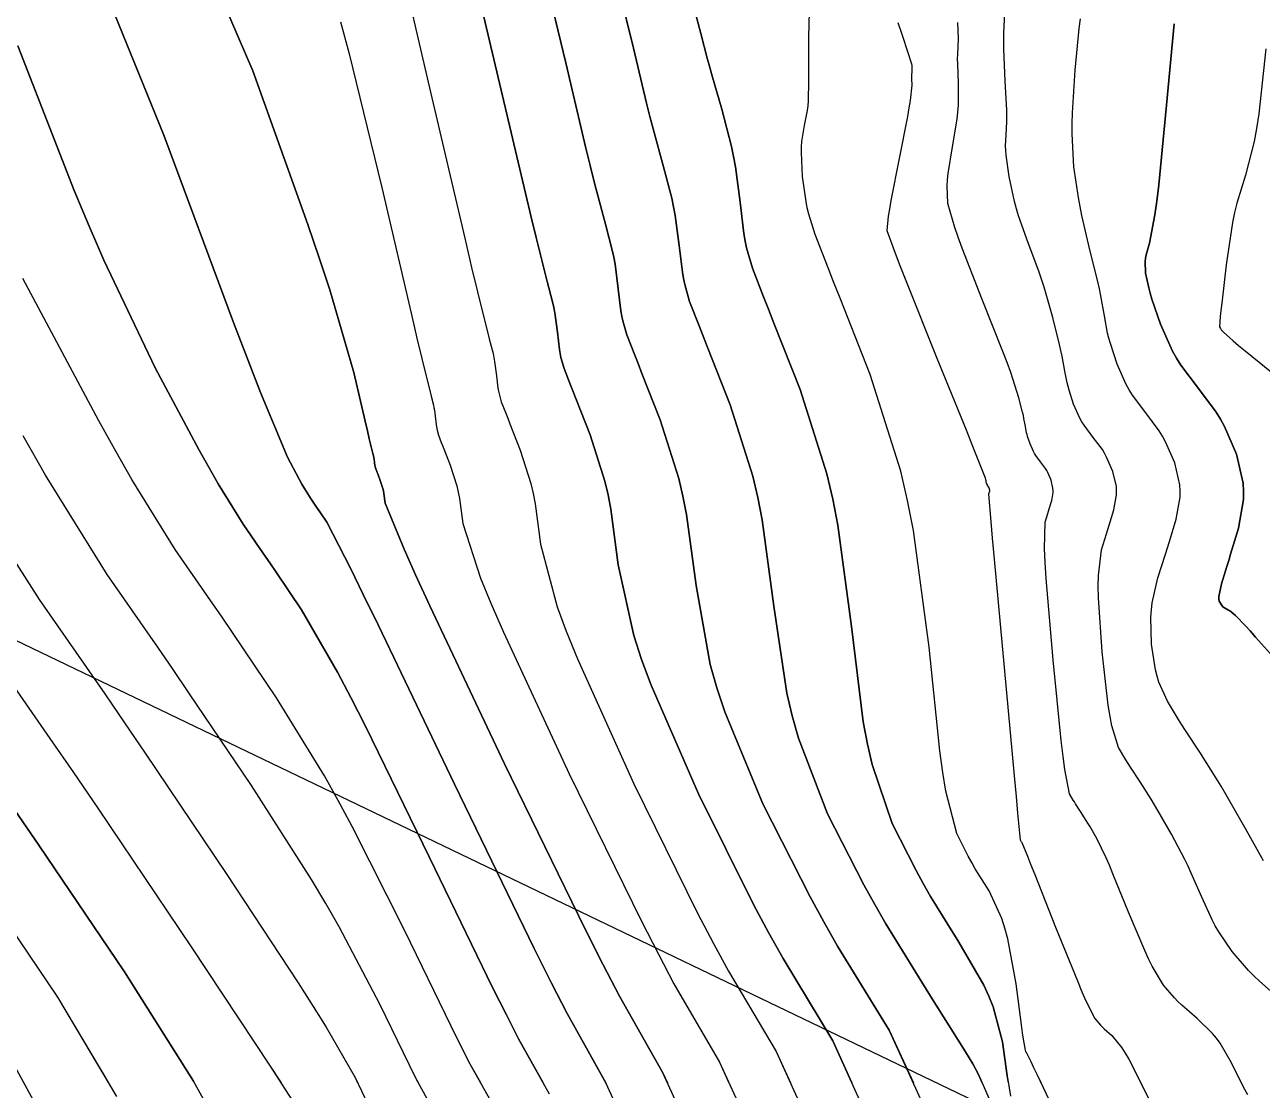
# Model space of a CAD drawing. Header units: metres. Extents: x 837476 to 838477, y 1189012 to 1191014.
# Drawn here: x 838010.34 to 838048.76, y 1189221.36 to 1189254.44 of the extents above; entities that cross this region are included whole.
import ezdxf

# ---------------------------------------------------------------- set-up
doc = ezdxf.new("R2010")
doc.units = ezdxf.units.M
doc.header["$LTSCALE"] = 0.3
for name, color, linetype in [('CORREDORVIA', 94, 'Continuous'), ('COTAS 10', 1, 'Continuous'), ('COTAS INT', 252, 'Continuous')]:
    doc.layers.add(name, color=color, linetype=linetype)

msp = doc.modelspace()

# ---------------------------------------------------------------- linework, layer by layer
at = {"layer": 'CORREDORVIA'}
msp.add_lwpolyline([(837910.676, 1191000.965), (838246.889, 1191005.3), (838347.391, 1190870.925), (838423.516, 1190628.699), (838450.215, 1190473.685), (838321.32, 1190375.615), (838242.09, 1190297.633), (838236.889, 1190068.622), (838166.593, 1189160.17), (837860.483, 1189307.124), (837593.191, 1189234.399), (837744.487, 1189686.609), (837700.859, 1189887.9), (837671.347, 1190075.087), (837676.273, 1190181.696), (837885.383, 1190229.429), (837983.184, 1190344.12), (837817.554, 1190502.187), (837798.033, 1190660.17), (837963.574, 1190795.982)], close=True, dxfattribs=at)
at = {"layer": 'COTAS 10'}
for points in [[(838028.979, 1189220.282), (838028.389, 1189221.573), (838027.177, 1189223.747), (838026.698, 1189224.682), (838026.156, 1189225.761), (838023.681, 1189230.862), (838021.319, 1189235.787), (838020.849, 1189236.756), (838020.459, 1189237.553), (838019.715, 1189239.004), (838019.505, 1189239.317), (838019.451, 1189239.395), (838019.4, 1189239.471), (838019.229, 1189239.715), (838019.022, 1189240.05), (838018.946, 1189240.182), (838018.863, 1189240.332), (838018.5, 1189241.014), (838017.658, 1189243.03), (838017.274, 1189244.021), (838016.824, 1189245.199), (838014.652, 1189251.014), (838012.22, 1189257.008)], [(838012.22, 1189257.008), (838014.652, 1189251.014), (838016.824, 1189245.199), (838017.274, 1189244.021), (838017.658, 1189243.03), (838018.5, 1189241.014), (838018.863, 1189240.332), (838018.946, 1189240.182), (838019.022, 1189240.05), (838019.229, 1189239.715), (838019.4, 1189239.471), (838019.451, 1189239.395), (838019.505, 1189239.317), (838019.715, 1189239.004), (838020.459, 1189237.553), (838020.849, 1189236.756), (838021.319, 1189235.787), (838023.681, 1189230.862), (838026.156, 1189225.761), (838026.698, 1189224.682), (838027.177, 1189223.747), (838028.38, 1189221.589)], [(838038.391, 1189220.577), (838037.183, 1189223.222), (838035.578, 1189225.836), (838035.149, 1189226.592), (838034.727, 1189227.362), (838033.258, 1189230.258), (838032.073, 1189233.115), (838031.829, 1189233.86), (838031.623, 1189234.585), (838031.182, 1189237.036), (838030.889, 1189239.237), (838030.775, 1189239.803), (838030.648, 1189240.351), (838030.069, 1189242.177), (838029.502, 1189243.618), (838029.382, 1189243.924), (838029.278, 1189244.19), (838029.033, 1189244.813), (838028.908, 1189245.251), (838028.878, 1189245.4), (838028.85, 1189245.561), (838028.768, 1189246.242), (838028.666, 1189247.012), (838028.626, 1189247.23), (838028.58, 1189247.449), (838028.37, 1189248.256), (838028.032, 1189249.523), (838027.905, 1189250.032), (838027.764, 1189250.609), (838027.136, 1189253.267), (838026.491, 1189255.967)], [(838026.491, 1189255.967), (838027.136, 1189253.267), (838027.764, 1189250.609), (838027.905, 1189250.032), (838028.032, 1189249.523), (838028.37, 1189248.256), (838028.58, 1189247.449), (838028.626, 1189247.23), (838028.666, 1189247.012), (838028.768, 1189246.242), (838028.85, 1189245.561), (838028.878, 1189245.4), (838028.908, 1189245.251), (838029.033, 1189244.813), (838029.278, 1189244.19), (838029.382, 1189243.924), (838029.502, 1189243.618), (838030.069, 1189242.177), (838030.648, 1189240.351), (838030.775, 1189239.803), (838030.889, 1189239.237), (838031.182, 1189237.036), (838031.623, 1189234.585), (838031.829, 1189233.86), (838032.073, 1189233.115), (838033.258, 1189230.258), (838034.727, 1189227.362), (838035.149, 1189226.592), (838035.578, 1189225.836), (838037.183, 1189223.222), (838037.929, 1189221.589)], [(838048.314, 1189221.221), (838048.185, 1189221.461), (838047.806, 1189222.21), (838047.452, 1189222.821), (838047.339, 1189222.974), (838047.221, 1189223.121), (838046.74, 1189223.59), (838046.263, 1189224.008), (838046.146, 1189224.121), (838046.036, 1189224.233), (838045.694, 1189224.628), (838045.347, 1189225.212), (838045.234, 1189225.442), (838045.113, 1189225.702), (838044.614, 1189226.891), (838044.128, 1189228.084), (838044.016, 1189228.347), (838043.913, 1189228.581), (838043.622, 1189229.18), (838043.406, 1189229.558), (838043.35, 1189229.651), (838043.297, 1189229.74), (838043.12, 1189230.019), (838042.967, 1189230.254), (838042.929, 1189230.314), (838042.892, 1189230.373), (838042.773, 1189230.568), (838042.63, 1189231.317), (838042.578, 1189231.725), (838042.521, 1189232.219), (838042.27, 1189234.728), (838042.057, 1189237.254), (838042.024, 1189237.76), (838042.002, 1189238.181), (838042.017, 1189239.004), (838042.102, 1189239.273), (838042.125, 1189239.345), (838042.147, 1189239.417), (838042.224, 1189239.671), (838042.267, 1189239.919), (838042.268, 1189239.988), (838042.264, 1189240.057), (838042.207, 1189240.308), (838042.103, 1189240.547), (838042.069, 1189240.609), (838042.032, 1189240.67), (838041.88, 1189240.873), (838041.728, 1189241.075), (838041.691, 1189241.134), (838041.657, 1189241.195), (838041.553, 1189241.428), (838041.477, 1189241.659), (838041.461, 1189241.719), (838041.446, 1189241.777), (838041.41, 1189241.973), (838041.364, 1189242.222), (838041.344, 1189242.314), (838041.321, 1189242.415), (838041.209, 1189242.864), (838040.953, 1189243.643), (838040.839, 1189243.953), (838040.706, 1189244.303), (838040.07, 1189245.909), (838039.445, 1189247.505), (838039.319, 1189247.85), (838039.214, 1189248.153), (838039.004, 1189248.894), (838038.98, 1189249.448), (838038.992, 1189249.633), (838039.011, 1189249.831), (838039.147, 1189250.657), (838039.29, 1189251.516), (838039.313, 1189251.734), (838039.33, 1189251.944), (838039.332, 1189252.633), (838039.306, 1189253.23), (838039.305, 1189253.382), (838039.306, 1189253.528), (838039.333, 1189254.006), (838039.31, 1189254.515)], [(838048.12, 1189221.589), (838047.806, 1189222.21), (838047.452, 1189222.821), (838047.339, 1189222.974), (838047.221, 1189223.121), (838046.74, 1189223.59), (838046.263, 1189224.008), (838046.146, 1189224.121), (838046.036, 1189224.233), (838045.694, 1189224.628), (838045.347, 1189225.212), (838045.234, 1189225.442), (838045.113, 1189225.702), (838044.614, 1189226.891), (838044.128, 1189228.084), (838044.016, 1189228.347), (838043.913, 1189228.581), (838043.622, 1189229.18), (838043.406, 1189229.558), (838043.35, 1189229.651), (838043.297, 1189229.74), (838043.12, 1189230.019), (838042.967, 1189230.254), (838042.929, 1189230.314), (838042.892, 1189230.373), (838042.773, 1189230.568), (838042.63, 1189231.317), (838042.578, 1189231.725), (838042.521, 1189232.219), (838042.27, 1189234.728), (838042.057, 1189237.254), (838042.024, 1189237.76), (838042.002, 1189238.181), (838042.017, 1189239.004), (838042.102, 1189239.273), (838042.125, 1189239.345), (838042.147, 1189239.417), (838042.224, 1189239.671), (838042.267, 1189239.919), (838042.268, 1189239.988), (838042.264, 1189240.057), (838042.207, 1189240.308), (838042.103, 1189240.547), (838042.069, 1189240.609), (838042.032, 1189240.67), (838041.88, 1189240.873), (838041.728, 1189241.075), (838041.691, 1189241.134), (838041.657, 1189241.195), (838041.553, 1189241.428), (838041.477, 1189241.659), (838041.461, 1189241.719), (838041.446, 1189241.777), (838041.41, 1189241.973), (838041.364, 1189242.222), (838041.344, 1189242.314), (838041.321, 1189242.415), (838041.209, 1189242.864), (838040.953, 1189243.643), (838040.839, 1189243.953), (838040.706, 1189244.303), (838040.07, 1189245.909), (838039.445, 1189247.505), (838039.319, 1189247.85), (838039.214, 1189248.153), (838039.004, 1189248.894), (838038.98, 1189249.448), (838038.992, 1189249.633), (838039.011, 1189249.831), (838039.147, 1189250.657), (838039.29, 1189251.516), (838039.313, 1189251.734), (838039.33, 1189251.944), (838039.332, 1189252.633), (838039.306, 1189253.23), (838039.305, 1189253.382), (838039.306, 1189253.528), (838039.333, 1189254.006), (838039.31, 1189254.515)], [(838018.816, 1189220.791), (838018.437, 1189221.386), (838017.967, 1189222.111), (838015.516, 1189225.815), (838012.615, 1189230.119), (838011.862, 1189231.223), (838011.131, 1189232.288), (838008.671, 1189235.815)], [(838018.306, 1189221.589), (838017.967, 1189222.111), (838015.516, 1189225.815), (838012.615, 1189230.119), (838011.862, 1189231.223), (838011.131, 1189232.288), (838008.671, 1189235.815)]]:
    msp.add_lwpolyline(points, dxfattribs=at)
at = {"layer": 'COTAS INT'}
for points in [[(838030.861, 1189220.341), (838030.148, 1189221.903), (838028.802, 1189224.281), (838028.298, 1189225.253), (838027.737, 1189226.361), (838025.236, 1189231.497), (838022.92, 1189236.403), (838022.475, 1189237.367), (838022.117, 1189238.159), (838021.532, 1189239.594), (838021.492, 1189239.895), (838021.476, 1189239.973), (838021.459, 1189240.048), (838021.379, 1189240.298), (838021.302, 1189240.496), (838021.285, 1189240.538), (838021.271, 1189240.574), (838021.238, 1189240.659), (838021.22, 1189240.719), (838021.216, 1189240.74), (838021.212, 1189240.762), (838021.201, 1189240.855), (838021.187, 1189240.961), (838021.182, 1189240.991), (838021.175, 1189241.021), (838021.147, 1189241.131), (838021.035, 1189241.585), (838020.977, 1189241.832), (838020.906, 1189242.131), (838020.552, 1189243.647), (838019.808, 1189246.213), (838019.492, 1189247.174), (838019.128, 1189248.243), (838017.417, 1189253.009), (838015.344, 1189257.85)], [(838015.344, 1189257.85), (838017.417, 1189253.009), (838019.128, 1189248.243), (838019.492, 1189247.174), (838019.808, 1189246.213), (838020.552, 1189243.647), (838020.906, 1189242.131), (838020.977, 1189241.832), (838021.035, 1189241.585), (838021.147, 1189241.131), (838021.175, 1189241.021), (838021.182, 1189240.991), (838021.187, 1189240.961), (838021.201, 1189240.855), (838021.212, 1189240.762), (838021.216, 1189240.74), (838021.22, 1189240.719), (838021.238, 1189240.659), (838021.271, 1189240.574), (838021.285, 1189240.538), (838021.302, 1189240.496), (838021.379, 1189240.298), (838021.459, 1189240.048), (838021.476, 1189239.973), (838021.492, 1189239.895), (838021.532, 1189239.594), (838022.117, 1189238.159), (838022.475, 1189237.367), (838022.92, 1189236.403), (838025.236, 1189231.497), (838027.737, 1189226.361), (838028.298, 1189225.253), (838028.802, 1189224.281), (838030.148, 1189221.903), (838030.292, 1189221.589)], [(838021.887, 1189256.85), (838022.936, 1189252.356), (838023.999, 1189247.814), (838024.214, 1189246.907), (838024.395, 1189246.152), (838024.759, 1189244.694), (838024.878, 1189244.235), (838024.904, 1189244.11), (838024.927, 1189243.987), (838024.985, 1189243.548), (838025.031, 1189243.161), (838025.047, 1189243.07), (838025.064, 1189242.985), (838025.136, 1189242.736), (838025.274, 1189242.382), (838025.334, 1189242.231), (838025.402, 1189242.057), (838025.724, 1189241.237), (838026.053, 1189240.2), (838026.126, 1189239.888), (838026.19, 1189239.566), (838026.357, 1189238.315), (838026.87, 1189236.372), (838027.152, 1189235.613), (838027.496, 1189234.759), (838029.247, 1189230.878), (838031.232, 1189226.862), (838031.724, 1189225.923), (838032.19, 1189225.059), (838033.666, 1189222.563), (838034.626, 1189220.459)], [(838021.887, 1189256.85), (838022.936, 1189252.356), (838023.999, 1189247.814), (838024.214, 1189246.907), (838024.395, 1189246.152), (838024.759, 1189244.694), (838024.878, 1189244.235), (838024.904, 1189244.11), (838024.927, 1189243.987), (838024.985, 1189243.548), (838025.031, 1189243.161), (838025.047, 1189243.07), (838025.064, 1189242.985), (838025.136, 1189242.736), (838025.274, 1189242.382), (838025.334, 1189242.231), (838025.402, 1189242.057), (838025.724, 1189241.237), (838026.053, 1189240.2), (838026.126, 1189239.888), (838026.19, 1189239.566), (838026.357, 1189238.315), (838026.87, 1189236.372), (838027.152, 1189235.613), (838027.496, 1189234.759), (838029.247, 1189230.878), (838031.232, 1189226.862), (838031.724, 1189225.923), (838032.19, 1189225.059), (838033.666, 1189222.563), (838034.111, 1189221.589)], [(838036.508, 1189220.518), (838035.425, 1189222.892), (838033.884, 1189225.448), (838033.436, 1189226.258), (838032.979, 1189227.112), (838031.253, 1189230.568), (838029.785, 1189233.937), (838029.491, 1189234.737), (838029.246, 1189235.478), (838028.769, 1189237.676), (838028.54, 1189239.401), (838028.451, 1189239.846), (838028.35, 1189240.275), (838027.896, 1189241.707), (838027.452, 1189242.837), (838027.358, 1189243.077), (838027.276, 1189243.286), (838027.085, 1189243.775), (838026.986, 1189244.118), (838026.962, 1189244.235), (838026.941, 1189244.361), (838026.877, 1189244.895), (838026.797, 1189245.499), (838026.765, 1189245.67), (838026.729, 1189245.842), (838026.564, 1189246.475), (838026.213, 1189247.838), (838026.06, 1189248.469), (838025.882, 1189249.212), (838025.036, 1189252.812), (838024.189, 1189256.408)], [(838024.189, 1189256.408), (838025.036, 1189252.812), (838025.882, 1189249.212), (838026.06, 1189248.469), (838026.213, 1189247.838), (838026.564, 1189246.475), (838026.729, 1189245.842), (838026.765, 1189245.67), (838026.797, 1189245.499), (838026.877, 1189244.895), (838026.941, 1189244.361), (838026.962, 1189244.235), (838026.986, 1189244.118), (838027.085, 1189243.775), (838027.276, 1189243.286), (838027.358, 1189243.077), (838027.452, 1189242.837), (838027.896, 1189241.707), (838028.35, 1189240.275), (838028.451, 1189239.846), (838028.54, 1189239.401), (838028.769, 1189237.676), (838029.246, 1189235.478), (838029.491, 1189234.737), (838029.785, 1189233.937), (838031.253, 1189230.568), (838032.979, 1189227.112), (838033.436, 1189226.258), (838033.884, 1189225.448), (838035.425, 1189222.892), (838036.02, 1189221.589)], [(838028.792, 1189255.525), (838029.235, 1189253.722), (838029.647, 1189252.007), (838029.751, 1189251.595), (838029.851, 1189251.209), (838030.176, 1189250.038), (838030.431, 1189249.056), (838030.487, 1189248.79), (838030.536, 1189248.525), (838030.66, 1189247.588), (838030.76, 1189246.761), (838030.793, 1189246.565), (838030.829, 1189246.384), (838030.982, 1189245.851), (838031.279, 1189245.094), (838031.406, 1189244.771), (838031.552, 1189244.399), (838032.241, 1189242.646), (838032.945, 1189240.427), (838033.1, 1189239.761), (838033.238, 1189239.072), (838033.594, 1189236.397), (838033.999, 1189233.691), (838034.168, 1189232.983), (838034.361, 1189232.293), (838035.264, 1189229.949), (838036.393, 1189227.737), (838036.73, 1189227.13), (838037.076, 1189226.525), (838038.413, 1189224.361), (838039.553, 1189222.557), (838039.774, 1189222.179), (838039.956, 1189221.853), (838040.273, 1189221.117)], [(838040.07, 1189221.589), (838039.956, 1189221.853), (838039.774, 1189222.179), (838039.553, 1189222.557), (838038.413, 1189224.361), (838037.076, 1189226.525), (838036.73, 1189227.13), (838036.393, 1189227.737), (838035.264, 1189229.949), (838034.361, 1189232.293), (838034.168, 1189232.983), (838033.999, 1189233.691), (838033.594, 1189236.397), (838033.238, 1189239.072), (838033.1, 1189239.761), (838032.945, 1189240.427), (838032.241, 1189242.646), (838031.552, 1189244.399), (838031.406, 1189244.771), (838031.279, 1189245.094), (838030.982, 1189245.851), (838030.829, 1189246.384), (838030.793, 1189246.565), (838030.76, 1189246.761), (838030.66, 1189247.588), (838030.536, 1189248.525), (838030.487, 1189248.79), (838030.431, 1189249.056), (838030.176, 1189250.038), (838029.851, 1189251.209), (838029.751, 1189251.595), (838029.647, 1189252.007), (838029.235, 1189253.722), (838028.792, 1189255.525)], [(838042.346, 1189220.645), (838041.781, 1189221.83), (838041.672, 1189222.057), (838041.585, 1189222.239), (838041.443, 1189222.531), (838041.438, 1189222.535), (838041.436, 1189222.537), (838041.433, 1189222.541), (838041.427, 1189222.552), (838041.424, 1189222.558), (838041.421, 1189222.566), (838041.407, 1189222.601), (838041.352, 1189222.944), (838041.323, 1189223.145), (838041.289, 1189223.392), (838041.117, 1189224.666), (838040.861, 1189226.066), (838040.773, 1189226.392), (838040.679, 1189226.691), (838040.278, 1189227.549), (838039.852, 1189228.239), (838039.742, 1189228.431), (838039.635, 1189228.625), (838039.275, 1189229.33), (838038.938, 1189230.649), (838038.845, 1189231.23), (838038.752, 1189231.904), (838038.419, 1189235.118), (838037.937, 1189238.743), (838037.75, 1189239.676), (838037.539, 1189240.579), (838036.586, 1189243.585), (838035.652, 1189245.96), (838035.454, 1189246.464), (838035.282, 1189246.901), (838034.88, 1189247.928), (838034.68, 1189248.566), (838034.636, 1189248.759), (838034.596, 1189248.959), (838034.492, 1189249.736), (838034.457, 1189250.479), (838034.461, 1189250.657), (838034.471, 1189250.822), (838034.554, 1189251.317), (838034.647, 1189251.782), (838034.664, 1189251.928), (838034.676, 1189252.082), (838034.685, 1189252.703), (838034.679, 1189253.502), (838034.681, 1189253.769), (838034.685, 1189254.056), (838034.714, 1189255.256)], [(838041.896, 1189221.589), (838041.781, 1189221.83), (838041.672, 1189222.057), (838041.585, 1189222.239), (838041.443, 1189222.531), (838041.438, 1189222.535), (838041.436, 1189222.537), (838041.433, 1189222.541), (838041.427, 1189222.552), (838041.424, 1189222.558), (838041.421, 1189222.566), (838041.407, 1189222.601), (838041.352, 1189222.944), (838041.323, 1189223.145), (838041.289, 1189223.392), (838041.117, 1189224.666), (838040.861, 1189226.066), (838040.773, 1189226.392), (838040.679, 1189226.691), (838040.278, 1189227.549), (838039.852, 1189228.239), (838039.742, 1189228.431), (838039.635, 1189228.625), (838039.275, 1189229.33), (838038.938, 1189230.649), (838038.845, 1189231.23), (838038.752, 1189231.904), (838038.419, 1189235.118), (838037.937, 1189238.743), (838037.75, 1189239.676), (838037.539, 1189240.579), (838036.586, 1189243.585), (838035.652, 1189245.96), (838035.454, 1189246.464), (838035.282, 1189246.901), (838034.88, 1189247.928), (838034.68, 1189248.566), (838034.636, 1189248.759), (838034.596, 1189248.959), (838034.492, 1189249.736), (838034.457, 1189250.479), (838034.461, 1189250.657), (838034.471, 1189250.822), (838034.554, 1189251.317), (838034.647, 1189251.782), (838034.664, 1189251.928), (838034.676, 1189252.082), (838034.685, 1189252.703), (838034.679, 1189253.502), (838034.681, 1189253.769), (838034.685, 1189254.056), (838034.714, 1189255.256)], [(838031.108, 1189255.037), (838031.335, 1189254.177), (838031.529, 1189253.405), (838031.597, 1189253.157), (838031.67, 1189252.894), (838031.982, 1189251.819), (838032.282, 1189250.664), (838032.348, 1189250.35), (838032.406, 1189250.038), (838032.552, 1189248.935), (838032.669, 1189247.961), (838032.708, 1189247.73), (838032.751, 1189247.517), (838032.931, 1189246.89), (838033.281, 1189245.998), (838033.43, 1189245.617), (838033.602, 1189245.179), (838034.414, 1189243.116), (838035.242, 1189240.503), (838035.425, 1189239.718), (838035.587, 1189238.907), (838036.007, 1189235.757), (838036.376, 1189232.798), (838036.506, 1189232.106), (838036.649, 1189231.471), (838037.269, 1189229.639), (838038.014, 1189228.181), (838038.236, 1189227.78), (838038.464, 1189227.382), (838039.346, 1189225.955), (838040.116, 1189224.619), (838040.275, 1189224.278), (838040.41, 1189223.949), (838040.699, 1189222.862), (838040.847, 1189221.806), (838040.893, 1189221.496), (838040.941, 1189221.179)], [(838040.879, 1189221.589), (838040.847, 1189221.806), (838040.699, 1189222.862), (838040.41, 1189223.949), (838040.275, 1189224.278), (838040.116, 1189224.619), (838039.346, 1189225.955), (838038.464, 1189227.382), (838038.236, 1189227.78), (838038.014, 1189228.181), (838037.269, 1189229.639), (838036.649, 1189231.471), (838036.506, 1189232.106), (838036.376, 1189232.798), (838036.007, 1189235.757), (838035.587, 1189238.907), (838035.425, 1189239.718), (838035.242, 1189240.503), (838034.414, 1189243.116), (838033.602, 1189245.179), (838033.43, 1189245.617), (838033.281, 1189245.998), (838032.931, 1189246.89), (838032.751, 1189247.517), (838032.708, 1189247.73), (838032.669, 1189247.961), (838032.552, 1189248.935), (838032.406, 1189250.038), (838032.348, 1189250.35), (838032.282, 1189250.664), (838031.982, 1189251.819), (838031.67, 1189252.894), (838031.597, 1189253.157), (838031.529, 1189253.405), (838031.335, 1189254.177), (838031.108, 1189255.037)], [(838049.389, 1189224.12), (838048.675, 1189224.744), (838048.5, 1189224.913), (838048.336, 1189225.081), (838047.825, 1189225.672), (838047.409, 1189226.284), (838047.305, 1189226.464), (838047.205, 1189226.649), (838046.882, 1189227.357), (838046.56, 1189228.106), (838046.461, 1189228.317), (838046.356, 1189228.53), (838045.942, 1189229.312), (838045.524, 1189230.044), (838045.416, 1189230.225), (838045.313, 1189230.396), (838044.971, 1189230.938), (838044.674, 1189231.394), (838044.599, 1189231.511), (838044.528, 1189231.625), (838044.297, 1189232.003), (838044.092, 1189232.674), (838044.037, 1189232.971), (838043.983, 1189233.317), (838043.795, 1189234.97), (838043.68, 1189236.653), (838043.672, 1189237.019), (838043.675, 1189237.34), (838043.77, 1189238.138), (838043.93, 1189238.64), (838043.972, 1189238.776), (838044.014, 1189238.911), (838044.159, 1189239.384), (838044.239, 1189239.849), (838044.24, 1189239.978), (838044.232, 1189240.107), (838044.126, 1189240.576), (838043.931, 1189241.023), (838043.867, 1189241.139), (838043.799, 1189241.252), (838043.514, 1189241.632), (838043.23, 1189242.009), (838043.161, 1189242.12), (838043.097, 1189242.234), (838042.903, 1189242.669), (838042.762, 1189243.102), (838042.731, 1189243.214), (838042.704, 1189243.323), (838042.636, 1189243.689), (838042.551, 1189244.154), (838042.513, 1189244.326), (838042.47, 1189244.515), (838042.26, 1189245.354), (838041.992, 1189246.293), (838041.911, 1189246.546), (838041.827, 1189246.795), (838041.499, 1189247.67), (838041.196, 1189248.507), (838041.128, 1189248.732), (838041.066, 1189248.955), (838040.899, 1189249.735), (838040.81, 1189250.397), (838040.797, 1189250.544), (838040.79, 1189250.676), (838040.806, 1189251.024), (838040.833, 1189251.431), (838040.832, 1189251.6), (838040.827, 1189251.793), (838040.779, 1189252.697), (838040.736, 1189253.696), (838040.734, 1189253.95), (838040.736, 1189254.195), (838040.781, 1189254.996)], [(838049.389, 1189224.12), (838048.675, 1189224.744), (838048.5, 1189224.913), (838048.336, 1189225.081), (838047.825, 1189225.672), (838047.409, 1189226.284), (838047.305, 1189226.464), (838047.205, 1189226.649), (838046.882, 1189227.357), (838046.56, 1189228.106), (838046.461, 1189228.317), (838046.356, 1189228.53), (838045.942, 1189229.312), (838045.524, 1189230.044), (838045.416, 1189230.225), (838045.313, 1189230.396), (838044.971, 1189230.938), (838044.674, 1189231.394), (838044.599, 1189231.511), (838044.528, 1189231.625), (838044.297, 1189232.003), (838044.092, 1189232.674), (838044.037, 1189232.971), (838043.983, 1189233.317), (838043.795, 1189234.97), (838043.68, 1189236.653), (838043.672, 1189237.019), (838043.675, 1189237.34), (838043.77, 1189238.138), (838043.93, 1189238.64), (838043.972, 1189238.776), (838044.014, 1189238.911), (838044.159, 1189239.384), (838044.239, 1189239.849), (838044.24, 1189239.978), (838044.232, 1189240.107), (838044.126, 1189240.576), (838043.931, 1189241.023), (838043.867, 1189241.139), (838043.799, 1189241.252), (838043.514, 1189241.632), (838043.23, 1189242.009), (838043.161, 1189242.12), (838043.097, 1189242.234), (838042.903, 1189242.669), (838042.762, 1189243.102), (838042.731, 1189243.214), (838042.704, 1189243.323), (838042.636, 1189243.689), (838042.551, 1189244.154), (838042.513, 1189244.326), (838042.47, 1189244.515), (838042.26, 1189245.354), (838041.992, 1189246.293), (838041.911, 1189246.546), (838041.827, 1189246.795), (838041.499, 1189247.67), (838041.196, 1189248.507), (838041.128, 1189248.732), (838041.066, 1189248.955), (838040.899, 1189249.735), (838040.81, 1189250.397), (838040.797, 1189250.544), (838040.79, 1189250.676), (838040.806, 1189251.024), (838040.833, 1189251.431), (838040.832, 1189251.6), (838040.827, 1189251.793), (838040.779, 1189252.697), (838040.736, 1189253.696), (838040.734, 1189253.95), (838040.736, 1189254.195), (838040.781, 1189254.996)], [(838020.147, 1189254.533), (838020.399, 1189253.582), (838021.421, 1189249.39), (838022.333, 1189245.486), (838022.515, 1189244.716), (838022.665, 1189244.081), (838022.953, 1189242.912), (838023.027, 1189242.628), (838023.043, 1189242.55), (838023.057, 1189242.474), (838023.093, 1189242.202), (838023.122, 1189241.962), (838023.132, 1189241.905), (838023.142, 1189241.852), (838023.187, 1189241.698), (838023.273, 1189241.478), (838023.309, 1189241.384), (838023.352, 1189241.276), (838023.552, 1189240.768), (838023.756, 1189240.124), (838023.801, 1189239.931), (838023.841, 1189239.731), (838023.944, 1189238.955), (838024.493, 1189237.265), (838024.814, 1189236.49), (838025.208, 1189235.581), (838027.241, 1189231.187), (838029.485, 1189226.611), (838030.011, 1189225.588), (838030.496, 1189224.67), (838031.907, 1189222.233), (838032.744, 1189220.4)], [(838020.147, 1189254.533), (838020.399, 1189253.582), (838021.421, 1189249.39), (838022.333, 1189245.486), (838022.515, 1189244.716), (838022.665, 1189244.081), (838022.953, 1189242.912), (838023.027, 1189242.628), (838023.043, 1189242.55), (838023.057, 1189242.474), (838023.093, 1189242.202), (838023.122, 1189241.962), (838023.132, 1189241.905), (838023.142, 1189241.852), (838023.187, 1189241.698), (838023.273, 1189241.478), (838023.309, 1189241.384), (838023.352, 1189241.276), (838023.552, 1189240.768), (838023.756, 1189240.124), (838023.801, 1189239.931), (838023.841, 1189239.731), (838023.944, 1189238.955), (838024.493, 1189237.265), (838024.814, 1189236.49), (838025.208, 1189235.581), (838027.241, 1189231.187), (838029.485, 1189226.611), (838030.011, 1189225.588), (838030.496, 1189224.67), (838031.907, 1189222.233), (838032.201, 1189221.589)], [(838037.447, 1189254.514), (838037.556, 1189254.188), (838037.781, 1189253.526), (838037.855, 1189253.291), (838037.868, 1189253.234), (838037.878, 1189253.181), (838037.885, 1189253.015), (838037.876, 1189252.86), (838037.876, 1189252.764), (838037.885, 1189252.57), (838037.832, 1189252.095), (838037.794, 1189251.869), (838037.746, 1189251.601), (838037.488, 1189250.289), (838037.233, 1189248.985), (838037.187, 1189248.721), (838037.151, 1189248.5), (838037.11, 1189248.053), (838037.361, 1189247.351), (838037.51, 1189246.968), (838037.693, 1189246.504), (838038.64, 1189244.148), (838039.585, 1189241.811), (838039.767, 1189241.36), (838039.914, 1189240.993), (838040.158, 1189240.374), (838040.172, 1189240.315), (838040.175, 1189240.302), (838040.178, 1189240.29), (838040.184, 1189240.257), (838040.189, 1189240.232), (838040.193, 1189240.216), (838040.203, 1189240.186), (838040.216, 1189240.156), (838040.221, 1189240.148), (838040.225, 1189240.14), (838040.245, 1189240.114), (838040.265, 1189240.087), (838040.27, 1189240.079), (838040.274, 1189240.071), (838040.288, 1189240.04), (838040.295, 1189240.007), (838040.296, 1189239.998), (838040.296, 1189239.989), (838040.29, 1189239.957), (838040.28, 1189239.924), (838040.277, 1189239.915), (838040.274, 1189239.905), (838040.263, 1189239.87), (838040.33, 1189239.023), (838040.376, 1189238.501), (838040.434, 1189237.855), (838040.745, 1189234.486), (838041.058, 1189231.122), (838041.119, 1189230.479), (838041.168, 1189229.961), (838041.249, 1189229.133), (838041.256, 1189229.121), (838041.259, 1189229.118), (838041.261, 1189229.114), (838041.27, 1189229.1), (838041.281, 1189229.083), (838041.284, 1189229.077), (838041.288, 1189229.072), (838041.301, 1189229.049), (838041.469, 1189228.631), (838041.571, 1189228.377), (838041.696, 1189228.063), (838042.345, 1189226.426), (838043.021, 1189224.756), (838043.163, 1189224.42), (838043.285, 1189224.14), (838043.563, 1189223.585), (838043.736, 1189223.385), (838043.792, 1189223.328), (838043.851, 1189223.271), (838044.092, 1189223.06), (838044.403, 1189222.68), (838044.506, 1189222.516), (838044.616, 1189222.326), (838045.076, 1189221.428), (838045.563, 1189220.435)], [(838037.447, 1189254.514), (838037.556, 1189254.188), (838037.781, 1189253.526), (838037.855, 1189253.291), (838037.868, 1189253.234), (838037.878, 1189253.181), (838037.885, 1189253.015), (838037.876, 1189252.86), (838037.876, 1189252.764), (838037.885, 1189252.57), (838037.832, 1189252.095), (838037.794, 1189251.869), (838037.746, 1189251.601), (838037.488, 1189250.289), (838037.233, 1189248.985), (838037.187, 1189248.721), (838037.151, 1189248.5), (838037.11, 1189248.053), (838037.361, 1189247.351), (838037.51, 1189246.968), (838037.693, 1189246.504), (838038.64, 1189244.148), (838039.585, 1189241.811), (838039.767, 1189241.36), (838039.914, 1189240.993), (838040.158, 1189240.374), (838040.172, 1189240.315), (838040.175, 1189240.302), (838040.178, 1189240.29), (838040.184, 1189240.257), (838040.189, 1189240.232), (838040.193, 1189240.216), (838040.203, 1189240.186), (838040.216, 1189240.156), (838040.221, 1189240.148), (838040.225, 1189240.14), (838040.245, 1189240.114), (838040.265, 1189240.087), (838040.27, 1189240.079), (838040.274, 1189240.071), (838040.288, 1189240.04), (838040.295, 1189240.007), (838040.296, 1189239.998), (838040.296, 1189239.989), (838040.29, 1189239.957), (838040.28, 1189239.924), (838040.277, 1189239.915), (838040.274, 1189239.905), (838040.263, 1189239.87), (838040.33, 1189239.023), (838040.376, 1189238.501), (838040.434, 1189237.855), (838040.745, 1189234.486), (838041.058, 1189231.122), (838041.119, 1189230.479), (838041.168, 1189229.961), (838041.249, 1189229.133), (838041.256, 1189229.121), (838041.259, 1189229.118), (838041.261, 1189229.114), (838041.27, 1189229.1), (838041.281, 1189229.083), (838041.284, 1189229.077), (838041.288, 1189229.072), (838041.301, 1189229.049), (838041.469, 1189228.631), (838041.571, 1189228.377), (838041.696, 1189228.063), (838042.345, 1189226.426), (838043.021, 1189224.756), (838043.163, 1189224.42), (838043.285, 1189224.14), (838043.563, 1189223.585), (838043.736, 1189223.385), (838043.792, 1189223.328), (838043.851, 1189223.271), (838044.092, 1189223.06), (838044.403, 1189222.68), (838044.506, 1189222.516), (838044.616, 1189222.326), (838044.994, 1189221.589)], [(838048.8, 1189228.48), (838048.263, 1189229.444), (838047.641, 1189230.53), (838047.482, 1189230.799), (838047.329, 1189231.053), (838046.821, 1189231.857), (838046.381, 1189232.533), (838046.27, 1189232.707), (838046.164, 1189232.876), (838045.821, 1189233.439), (838045.554, 1189234.03), (838045.497, 1189234.217), (838045.446, 1189234.415), (838045.32, 1189235.211), (838045.303, 1189236.052), (838045.32, 1189236.277), (838045.347, 1189236.499), (838045.524, 1189237.271), (838045.757, 1189238.008), (838045.819, 1189238.207), (838045.881, 1189238.404), (838046.093, 1189239.098), (838046.211, 1189239.779), (838046.212, 1189239.968), (838046.2, 1189240.157), (838046.045, 1189240.843), (838045.76, 1189241.499), (838045.666, 1189241.669), (838045.566, 1189241.835), (838045.149, 1189242.392), (838044.732, 1189242.944), (838044.632, 1189243.107), (838044.538, 1189243.273), (838044.254, 1189243.911), (838044.046, 1189244.545), (838044.001, 1189244.709), (838043.961, 1189244.869), (838043.861, 1189245.405), (838043.753, 1189246.027), (838043.708, 1189246.241), (838043.656, 1189246.472), (838043.412, 1189247.458), (838043.162, 1189248.524), (838043.105, 1189248.806), (838043.054, 1189249.083), (838042.917, 1189250.038), (838042.86, 1189251.057), (838042.86, 1189251.374), (838042.867, 1189251.707), (838042.949, 1189253.035), (838043.08, 1189254.325), (838043.118, 1189254.633)], [(838048.8, 1189228.48), (838048.263, 1189229.444), (838047.641, 1189230.53), (838047.482, 1189230.799), (838047.329, 1189231.053), (838046.821, 1189231.857), (838046.381, 1189232.533), (838046.27, 1189232.707), (838046.164, 1189232.876), (838045.821, 1189233.439), (838045.554, 1189234.03), (838045.497, 1189234.217), (838045.446, 1189234.415), (838045.32, 1189235.211), (838045.303, 1189236.052), (838045.32, 1189236.277), (838045.347, 1189236.499), (838045.524, 1189237.271), (838045.757, 1189238.008), (838045.819, 1189238.207), (838045.881, 1189238.404), (838046.093, 1189239.098), (838046.211, 1189239.779), (838046.212, 1189239.968), (838046.2, 1189240.157), (838046.045, 1189240.843), (838045.76, 1189241.499), (838045.666, 1189241.669), (838045.566, 1189241.835), (838045.149, 1189242.392), (838044.732, 1189242.944), (838044.632, 1189243.107), (838044.538, 1189243.273), (838044.254, 1189243.911), (838044.046, 1189244.545), (838044.001, 1189244.709), (838043.961, 1189244.869), (838043.861, 1189245.405), (838043.753, 1189246.027), (838043.708, 1189246.241), (838043.656, 1189246.472), (838043.412, 1189247.458), (838043.162, 1189248.524), (838043.105, 1189248.806), (838043.054, 1189249.083), (838042.917, 1189250.038), (838042.86, 1189251.057), (838042.86, 1189251.374), (838042.867, 1189251.707), (838042.949, 1189253.035), (838043.08, 1189254.325), (838043.118, 1189254.633)], [(838049.392, 1189234.495), (838048.553, 1189235.433), (838048.382, 1189235.622), (838048.237, 1189235.781), (838047.935, 1189236.098), (838047.796, 1189236.212), (838047.754, 1189236.243), (838047.71, 1189236.272), (838047.539, 1189236.374), (838047.422, 1189236.543), (838047.413, 1189236.615), (838047.413, 1189236.697), (838047.495, 1189237.084), (838047.665, 1189237.627), (838047.721, 1189237.808), (838047.781, 1189238.002), (838048.027, 1189238.811), (838048.182, 1189239.708), (838048.185, 1189239.958), (838048.169, 1189240.207), (838047.964, 1189241.111), (838047.588, 1189241.975), (838047.465, 1189242.199), (838047.332, 1189242.417), (838046.783, 1189243.151), (838046.234, 1189243.879), (838046.102, 1189244.093), (838045.979, 1189244.313), (838045.604, 1189245.153), (838045.338, 1189245.928), (838045.284, 1189246.108), (838045.237, 1189246.271), (838045.137, 1189246.735), (838045.128, 1189247.098), (838045.139, 1189247.199), (838045.155, 1189247.3), (838045.263, 1189247.664), (838045.432, 1189248.543), (838045.487, 1189248.969), (838045.546, 1189249.473), (838045.788, 1189251.953), (838046.025, 1189254.477)], [(838046.025, 1189254.477), (838045.788, 1189251.953), (838045.546, 1189249.473), (838045.487, 1189248.969), (838045.432, 1189248.543), (838045.263, 1189247.664), (838045.155, 1189247.3), (838045.139, 1189247.199), (838045.128, 1189247.098), (838045.137, 1189246.735), (838045.237, 1189246.271), (838045.284, 1189246.108), (838045.338, 1189245.928), (838045.604, 1189245.153), (838045.979, 1189244.313), (838046.102, 1189244.093), (838046.234, 1189243.879), (838046.783, 1189243.151), (838047.332, 1189242.417), (838047.465, 1189242.199), (838047.588, 1189241.975), (838047.964, 1189241.111), (838048.169, 1189240.207), (838048.185, 1189239.958), (838048.182, 1189239.708), (838048.027, 1189238.811), (838047.781, 1189238.002), (838047.721, 1189237.808), (838047.665, 1189237.627), (838047.495, 1189237.084), (838047.413, 1189236.697), (838047.413, 1189236.615), (838047.422, 1189236.543), (838047.539, 1189236.374), (838047.71, 1189236.272), (838047.754, 1189236.243), (838047.796, 1189236.212), (838047.935, 1189236.098), (838048.237, 1189235.781), (838048.382, 1189235.622), (838048.553, 1189235.433), (838049.392, 1189234.495)], [(838026.631, 1189221.243), (838025.673, 1189222.962), (838025.294, 1189223.7), (838024.866, 1189224.554), (838022.909, 1189228.585), (838020.914, 1189232.67), (838020.461, 1189233.557), (838020.052, 1189234.338), (838018.935, 1189236.277), (838018.149, 1189237.444), (838017.948, 1189237.738), (838017.755, 1189238.02), (838017.118, 1189238.935), (838016.341, 1189240.187), (838016.06, 1189240.682), (838015.75, 1189241.24), (838014.391, 1189243.792), (838012.796, 1189247.132), (838012.337, 1189248.187), (838011.87, 1189249.3), (838010.123, 1189253.792)], [(838010.123, 1189253.792), (838011.87, 1189249.3), (838012.337, 1189248.187), (838012.796, 1189247.132), (838014.391, 1189243.792), (838015.75, 1189241.24), (838016.06, 1189240.682), (838016.341, 1189240.187), (838017.118, 1189238.935), (838017.755, 1189238.02), (838017.948, 1189237.738), (838018.149, 1189237.444), (838018.935, 1189236.277), (838020.052, 1189234.338), (838020.461, 1189233.557), (838020.914, 1189232.67), (838022.909, 1189228.585), (838024.866, 1189224.554), (838025.294, 1189223.7), (838025.673, 1189222.962), (838026.438, 1189221.589)], [(838048.877, 1189253.702), (838048.653, 1189251.675), (838048.586, 1189251.225), (838048.515, 1189250.824), (838048.24, 1189249.778), (838047.971, 1189248.906), (838047.904, 1189248.614), (838047.841, 1189248.3), (838047.642, 1189246.986), (838047.503, 1189245.805), (838047.478, 1189245.576), (838047.458, 1189245.389), (838047.437, 1189245.066), (838047.466, 1189245.012), (838047.477, 1189244.994), (838047.491, 1189244.975), (838047.554, 1189244.898), (838047.861, 1189244.629), (838048.028, 1189244.489), (838048.232, 1189244.321), (838049.264, 1189243.477)], [(838048.877, 1189253.702), (838048.653, 1189251.675), (838048.586, 1189251.225), (838048.515, 1189250.824), (838048.24, 1189249.778), (838047.971, 1189248.906), (838047.904, 1189248.614), (838047.841, 1189248.3), (838047.642, 1189246.986), (838047.503, 1189245.805), (838047.478, 1189245.576), (838047.458, 1189245.389), (838047.437, 1189245.066), (838047.466, 1189245.012), (838047.477, 1189244.994), (838047.491, 1189244.975), (838047.554, 1189244.898), (838047.861, 1189244.629), (838048.028, 1189244.489), (838048.232, 1189244.321), (838049.264, 1189243.477)], [(838024.872, 1189220.914), (838024.168, 1189222.176), (838023.89, 1189222.719), (838023.575, 1189223.346), (838022.137, 1189226.308), (838020.508, 1189229.553), (838020.073, 1189230.359), (838019.645, 1189231.124), (838018.155, 1189233.55), (838016.793, 1189235.571), (838016.446, 1189236.081), (838016.11, 1189236.57), (838015.006, 1189238.155), (838013.66, 1189240.324), (838013.173, 1189241.181), (838012.636, 1189242.149), (838010.281, 1189246.569)], [(838024.496, 1189221.589), (838024.168, 1189222.176), (838023.89, 1189222.719), (838023.575, 1189223.346), (838022.137, 1189226.308), (838020.508, 1189229.553), (838020.073, 1189230.359), (838019.645, 1189231.124), (838018.155, 1189233.55), (838016.793, 1189235.571), (838016.446, 1189236.081), (838016.11, 1189236.57), (838015.006, 1189238.155), (838013.66, 1189240.324), (838013.173, 1189241.181), (838012.636, 1189242.149), (838010.281, 1189246.569)], [(838023.113, 1189220.584), (838022.663, 1189221.39), (838022.485, 1189221.737), (838022.284, 1189222.138), (838021.366, 1189224.031), (838020.103, 1189226.436), (838019.685, 1189227.16), (838019.238, 1189227.909), (838017.375, 1189230.822), (838015.437, 1189233.699), (838014.943, 1189234.425), (838014.466, 1189235.12), (838012.895, 1189237.375), (838010.979, 1189240.462), (838010.286, 1189241.681)], [(838022.561, 1189221.589), (838022.485, 1189221.737), (838022.284, 1189222.138), (838021.366, 1189224.031), (838020.103, 1189226.436), (838019.685, 1189227.16), (838019.238, 1189227.909), (838017.375, 1189230.822), (838015.437, 1189233.699), (838014.943, 1189234.425), (838014.466, 1189235.12), (838012.895, 1189237.375), (838010.979, 1189240.462), (838010.286, 1189241.681)], [(838008.625, 1189239.973), (838010.783, 1189236.595), (838012.821, 1189233.669), (838013.44, 1189232.768), (838014.082, 1189231.826), (838016.595, 1189228.095), (838018.831, 1189224.694), (838019.297, 1189223.962), (838019.698, 1189223.319), (838020.594, 1189221.753), (838020.994, 1189220.93)], [(838008.625, 1189239.973), (838010.783, 1189236.595), (838012.821, 1189233.669), (838013.44, 1189232.768), (838014.082, 1189231.826), (838016.595, 1189228.095), (838018.831, 1189224.694), (838019.297, 1189223.962), (838019.698, 1189223.319), (838020.594, 1189221.753), (838020.674, 1189221.589)], [(838015.994, 1189220.894), (838015.575, 1189221.64), (838013.435, 1189225.035), (838010.777, 1189228.968), (838010.034, 1189230.053)], [(838010.034, 1189230.053), (838010.777, 1189228.968), (838013.435, 1189225.035), (838015.575, 1189221.64), (838015.604, 1189221.589)], [(838008.94, 1189227.816), (838011.353, 1189224.255), (838013.184, 1189221.17)], [(838008.94, 1189227.816), (838011.353, 1189224.255), (838012.936, 1189221.589)], [(838010.792, 1189220.7), (838009.272, 1189223.475)]]:
    msp.add_lwpolyline(points, dxfattribs=at)

doc.saveas('drawing.dxf')
